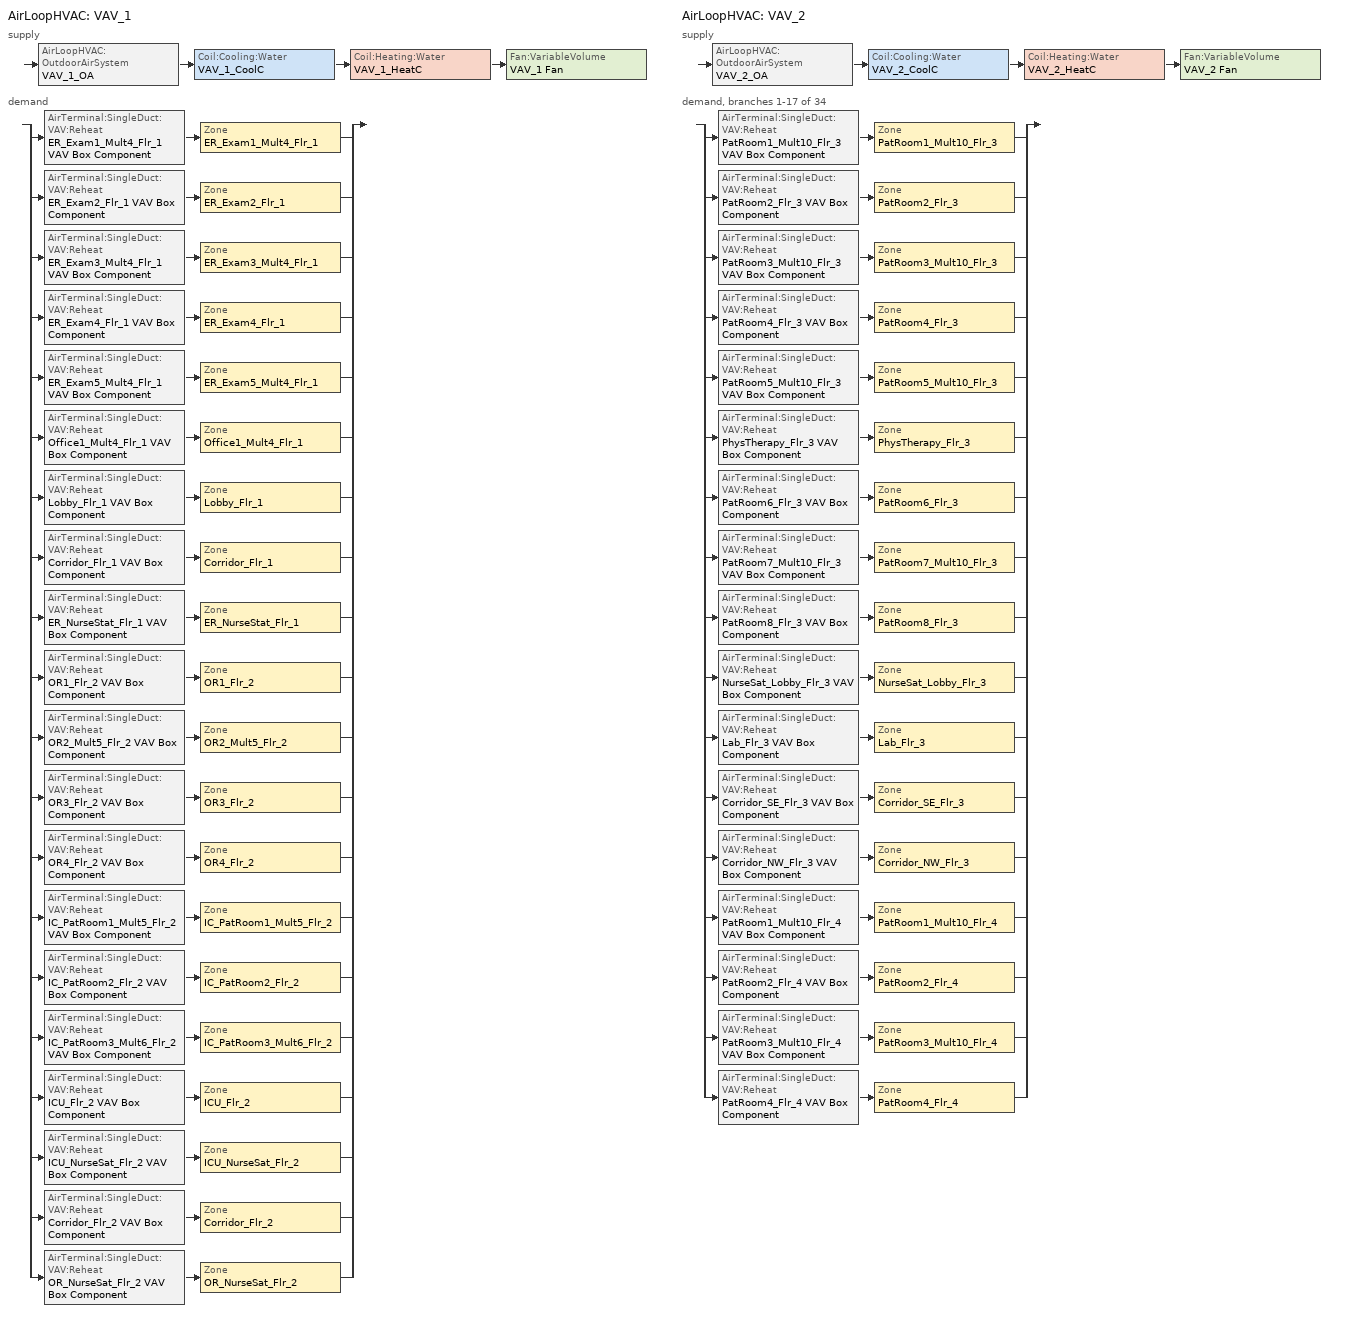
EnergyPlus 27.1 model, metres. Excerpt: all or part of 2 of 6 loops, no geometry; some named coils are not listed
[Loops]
AirLoopHVAC 'VAV_1'
 supply: AirLoopHVAC:OutdoorAirSystem 'VAV_1_OA' > Coil:Cooling:Water 'VAV_1_CoolC' > Coil:Heating:Water 'VAV_1_HeatC' > Fan:VariableVolume 'VAV_1 Fan'
 demand: split
  | AirTerminal:SingleDuct:VAV:Reheat 'ER_Exam1_Mult4_Flr_1 VAV Box Component' > Zone 'ER_Exam1_Mult4_Flr_1'
  | AirTerminal:SingleDuct:VAV:Reheat 'ER_Exam2_Flr_1 VAV Box Component' > Zone 'ER_Exam2_Flr_1'
  | AirTerminal:SingleDuct:VAV:Reheat 'ER_Exam3_Mult4_Flr_1 VAV Box Component' > Zone 'ER_Exam3_Mult4_Flr_1'
  | AirTerminal:SingleDuct:VAV:Reheat 'ER_Exam4_Flr_1 VAV Box Component' > Zone 'ER_Exam4_Flr_1'
  | AirTerminal:SingleDuct:VAV:Reheat 'ER_Exam5_Mult4_Flr_1 VAV Box Component' > Zone 'ER_Exam5_Mult4_Flr_1'
  | AirTerminal:SingleDuct:VAV:Reheat 'Office1_Mult4_Flr_1 VAV Box Component' > Zone 'Office1_Mult4_Flr_1'
  | AirTerminal:SingleDuct:VAV:Reheat 'Lobby_Flr_1 VAV Box Component' > Zone 'Lobby_Flr_1'
  | AirTerminal:SingleDuct:VAV:Reheat 'Corridor_Flr_1 VAV Box Component' > Zone 'Corridor_Flr_1'
  | AirTerminal:SingleDuct:VAV:Reheat 'ER_NurseStat_Flr_1 VAV Box Component' > Zone 'ER_NurseStat_Flr_1'
  | AirTerminal:SingleDuct:VAV:Reheat 'OR1_Flr_2 VAV Box Component' > Zone 'OR1_Flr_2'
  | AirTerminal:SingleDuct:VAV:Reheat 'OR2_Mult5_Flr_2 VAV Box Component' > Zone 'OR2_Mult5_Flr_2'
  | AirTerminal:SingleDuct:VAV:Reheat 'OR3_Flr_2 VAV Box Component' > Zone 'OR3_Flr_2'
  | AirTerminal:SingleDuct:VAV:Reheat 'OR4_Flr_2 VAV Box Component' > Zone 'OR4_Flr_2'
  | AirTerminal:SingleDuct:VAV:Reheat 'IC_PatRoom1_Mult5_Flr_2 VAV Box Component' > Zone 'IC_PatRoom1_Mult5_Flr_2'
  | AirTerminal:SingleDuct:VAV:Reheat 'IC_PatRoom2_Flr_2 VAV Box Component' > Zone 'IC_PatRoom2_Flr_2'
  | AirTerminal:SingleDuct:VAV:Reheat 'IC_PatRoom3_Mult6_Flr_2 VAV Box Component' > Zone 'IC_PatRoom3_Mult6_Flr_2'
  | AirTerminal:SingleDuct:VAV:Reheat 'ICU_Flr_2 VAV Box Component' > Zone 'ICU_Flr_2'
  | AirTerminal:SingleDuct:VAV:Reheat 'ICU_NurseSat_Flr_2 VAV Box Component' > Zone 'ICU_NurseSat_Flr_2'
  | AirTerminal:SingleDuct:VAV:Reheat 'Corridor_Flr_2 VAV Box Component' > Zone 'Corridor_Flr_2'
  | AirTerminal:SingleDuct:VAV:Reheat 'OR_NurseSat_Flr_2 VAV Box Component' > Zone 'OR_NurseSat_Flr_2'
AirLoopHVAC 'VAV_2'
 supply: AirLoopHVAC:OutdoorAirSystem 'VAV_2_OA' > Coil:Cooling:Water 'VAV_2_CoolC' > Coil:Heating:Water 'VAV_2_HeatC' > Fan:VariableVolume 'VAV_2 Fan'
 demand, branches 1-17 of 34: split
  | AirTerminal:SingleDuct:VAV:Reheat 'PatRoom1_Mult10_Flr_3 VAV Box Component' > Zone 'PatRoom1_Mult10_Flr_3'
  | AirTerminal:SingleDuct:VAV:Reheat 'PatRoom2_Flr_3 VAV Box Component' > Zone 'PatRoom2_Flr_3'
  | AirTerminal:SingleDuct:VAV:Reheat 'PatRoom3_Mult10_Flr_3 VAV Box Component' > Zone 'PatRoom3_Mult10_Flr_3'
  | AirTerminal:SingleDuct:VAV:Reheat 'PatRoom4_Flr_3 VAV Box Component' > Zone 'PatRoom4_Flr_3'
  | AirTerminal:SingleDuct:VAV:Reheat 'PatRoom5_Mult10_Flr_3 VAV Box Component' > Zone 'PatRoom5_Mult10_Flr_3'
  | AirTerminal:SingleDuct:VAV:Reheat 'PhysTherapy_Flr_3 VAV Box Component' > Zone 'PhysTherapy_Flr_3'
  | AirTerminal:SingleDuct:VAV:Reheat 'PatRoom6_Flr_3 VAV Box Component' > Zone 'PatRoom6_Flr_3'
  | AirTerminal:SingleDuct:VAV:Reheat 'PatRoom7_Mult10_Flr_3 VAV Box Component' > Zone 'PatRoom7_Mult10_Flr_3'
  | AirTerminal:SingleDuct:VAV:Reheat 'PatRoom8_Flr_3 VAV Box Component' > Zone 'PatRoom8_Flr_3'
  | AirTerminal:SingleDuct:VAV:Reheat 'NurseSat_Lobby_Flr_3 VAV Box Component' > Zone 'NurseSat_Lobby_Flr_3'
  | AirTerminal:SingleDuct:VAV:Reheat 'Lab_Flr_3 VAV Box Component' > Zone 'Lab_Flr_3'
  | AirTerminal:SingleDuct:VAV:Reheat 'Corridor_SE_Flr_3 VAV Box Component' > Zone 'Corridor_SE_Flr_3'
  | AirTerminal:SingleDuct:VAV:Reheat 'Corridor_NW_Flr_3 VAV Box Component' > Zone 'Corridor_NW_Flr_3'
  | AirTerminal:SingleDuct:VAV:Reheat 'PatRoom1_Mult10_Flr_4 VAV Box Component' > Zone 'PatRoom1_Mult10_Flr_4'
  | AirTerminal:SingleDuct:VAV:Reheat 'PatRoom2_Flr_4 VAV Box Component' > Zone 'PatRoom2_Flr_4'
  | AirTerminal:SingleDuct:VAV:Reheat 'PatRoom3_Mult10_Flr_4 VAV Box Component' > Zone 'PatRoom3_Mult10_Flr_4'
  | AirTerminal:SingleDuct:VAV:Reheat 'PatRoom4_Flr_4 VAV Box Component' > Zone 'PatRoom4_Flr_4'
[ComponentCost:LineItem]
Name | Line Item Type | Item | Cost per Each {$} | Quantity | Cost per Unit of Output Capacity {$/kW}
Infiltration:ER_Exam1_Mult4_Flr_1 | General | ER_Exam1_Mult4_Flr_1 | 1 | 0.0397
People:ER_Exam1_Mult4_Flr_1 | General | ER_Exam1_Mult4_Flr_1 | 1 | 8.0045
LIGHTING EQUIP:ER_Exam1_Mult4_Flr_1 | Lights | ER_Exam1_Mult4_Flr_1 |  |  | 1
ELECTRIC EQUIPMENT:ER_Exam1_Mult4_Flr_1:MiscPlug | General | ER_Exam1_Mult4_Flr_1 | 1 | 2.3991
Infiltration:ER_Exam2_Flr_1 | General | ER_Exam2_Flr_1 | 1 | 0.0099
People:ER_Exam2_Flr_1 | General | ER_Exam2_Flr_1 | 1 | 2.0011
LIGHTING EQUIP:ER_Exam2_Flr_1 | Lights | ER_Exam2_Flr_1 |  |  | 1
ELECTRIC EQUIPMENT:ER_Exam2_Flr_1:MiscPlug | General | ER_Exam2_Flr_1 | 1 | 0.5998
Infiltration:ER_Exam3_Mult4_Flr_1 | General | ER_Exam3_Mult4_Flr_1 | 1 | 0.0397
People:ER_Exam3_Mult4_Flr_1 | General | ER_Exam3_Mult4_Flr_1 | 1 | 8.0045
LIGHTING EQUIP:ER_Exam3_Mult4_Flr_1 | Lights | ER_Exam3_Mult4_Flr_1 |  |  | 1
ELECTRIC EQUIPMENT:ER_Exam3_Mult4_Flr_1:MiscPlug | General | ER_Exam3_Mult4_Flr_1 | 1 | 2.3991
Infiltration:ER_Exam4_Flr_1 | General | ER_Exam4_Flr_1 | 1 | 0.0099
People:ER_Exam4_Flr_1 | General | ER_Exam4_Flr_1 | 1 | 2.0011
LIGHTING EQUIP:ER_Exam4_Flr_1 | Lights | ER_Exam4_Flr_1 |  |  | 1
ELECTRIC EQUIPMENT:ER_Exam4_Flr_1:MiscPlug | General | ER_Exam4_Flr_1 | 1 | 0.5998
Infiltration:ER_Exam5_Mult4_Flr_1 | General | ER_Exam5_Mult4_Flr_1 | 1 | 0.0397
People:ER_Exam5_Mult4_Flr_1 | General | ER_Exam5_Mult4_Flr_1 | 1 | 8.0045
LIGHTING EQUIP:ER_Exam5_Mult4_Flr_1 | Lights | ER_Exam5_Mult4_Flr_1 |  |  | 1
ELECTRIC EQUIPMENT:ER_Exam5_Mult4_Flr_1:MiscPlug | General | ER_Exam5_Mult4_Flr_1 | 1 | 2.3991
Infiltration:Office1_Mult4_Flr_1 | General | Office1_Mult4_Flr_1 | 1 | 0.0248
People:Office1_Mult4_Flr_1 | General | Office1_Mult4_Flr_1 | 1 | 4.9959
LIGHTING EQUIP:Office1_Mult4_Flr_1 | Lights | Office1_Mult4_Flr_1 |  |  | 1
ELECTRIC EQUIPMENT:Office1_Mult4_Flr_1:MiscPlug | General | Office1_Mult4_Flr_1 | 1 | 0.5623
Infiltration:Lobby_Flr_1 | General | Lobby_Flr_1 | 1 | 0.5246
People:Lobby_Flr_1 | General | Lobby_Flr_1 | 1 | 31.7084
LIGHTING EQUIP:Lobby_Flr_1 | Lights | Lobby_Flr_1 |  |  | 1
ELECTRIC EQUIPMENT:Lobby_Flr_1:MiscPlug | General | Lobby_Flr_1 | 1 | 11.9017
Infiltration:Corridor_Flr_1 | General | Corridor_Flr_1 | 1 | 0.2024
People:Corridor_Flr_1 | General | Corridor_Flr_1 | 1 | 6.1455
LIGHTING EQUIP:Corridor_Flr_1 | Lights | Corridor_Flr_1 |  |  | 1
Infiltration:ER_NurseStat_Flr_1 | General | ER_NurseStat_Flr_1 | 1 | 0.4395
People:ER_NurseStat_Flr_1 | General | ER_NurseStat_Flr_1 | 1 | 26.5656
LIGHTING EQUIP:ER_NurseStat_Flr_1 | Lights | ER_NurseStat_Flr_1 |  |  | 1
ELECTRIC EQUIPMENT:ER_NurseStat_Flr_1:MiscPlug | General | ER_NurseStat_Flr_1 | 1 | 9.9714
Infiltration:OR1_Flr_2 | General | OR1_Flr_2 | 1 | 0.0198
People:OR1_Flr_2 | General | OR1_Flr_2 | 1 | 2.9989
LIGHTING EQUIP:OR1_Flr_2 | Lights | OR1_Flr_2 |  |  | 1
ELECTRIC EQUIPMENT:OR1_Flr_2:MiscPlug | General | OR1_Flr_2 | 1 | 2.9588
Infiltration:OR2_Mult5_Flr_2 | General | OR2_Mult5_Flr_2 | 1 | 0.0991
People:OR2_Mult5_Flr_2 | General | OR2_Mult5_Flr_2 | 1 | 14.9946
LIGHTING EQUIP:OR2_Mult5_Flr_2 | Lights | OR2_Mult5_Flr_2 |  |  | 1
ELECTRIC EQUIPMENT:OR2_Mult5_Flr_2:MiscPlug | General | OR2_Mult5_Flr_2 | 1 | 14.7939
Infiltration:OR3_Flr_2 | General | OR3_Flr_2 | 1 | 0.0198
People:OR3_Flr_2 | General | OR3_Flr_2 | 1 | 2.9989
LIGHTING EQUIP:OR3_Flr_2 | Lights | OR3_Flr_2 |  |  | 1
ELECTRIC EQUIPMENT:OR3_Flr_2:MiscPlug | General | OR3_Flr_2 | 1 | 2.9588
Infiltration:OR4_Flr_2 | General | OR4_Flr_2 | 1 | 0.0793
People:OR4_Flr_2 | General | OR4_Flr_2 | 1 | 11.9956
LIGHTING EQUIP:OR4_Flr_2 | Lights | OR4_Flr_2 |  |  | 1
ELECTRIC EQUIPMENT:OR4_Flr_2:MiscPlug | General | OR4_Flr_2 | 1 | 11.8351
Infiltration:IC_PatRoom1_Mult5_Flr_2 | General | IC_PatRoom1_Mult5_Flr_2 | 1 | 0.0372
People:IC_PatRoom1_Mult5_Flr_2 | General | IC_PatRoom1_Mult5_Flr_2 | 1 | 10.0022
LIGHTING EQUIP:IC_PatRoom1_Mult5_Flr_2 | Lights | IC_PatRoom1_Mult5_Flr_2 |  |  | 1
ELECTRIC EQUIPMENT:IC_PatRoom1_Mult5_Flr_2:MiscPlug | General | IC_PatRoom1_Mult5_Flr_2 | 1 | 3.3738
Infiltration:IC_PatRoom2_Flr_2 | General | IC_PatRoom2_Flr_2 | 1 | 0.0099
People:IC_PatRoom2_Flr_2 | General | IC_PatRoom2_Flr_2 | 1 | 2.0011
LIGHTING EQUIP:IC_PatRoom2_Flr_2 | Lights | IC_PatRoom2_Flr_2 |  |  | 1
ELECTRIC EQUIPMENT:IC_PatRoom2_Flr_2:MiscPlug | General | IC_PatRoom2_Flr_2 | 1 | 0.8997
Infiltration:IC_PatRoom3_Mult6_Flr_2 | General | IC_PatRoom3_Mult6_Flr_2 | 1 | 0.0446
People:IC_PatRoom3_Mult6_Flr_2 | General | IC_PatRoom3_Mult6_Flr_2 | 1 | 12.0026
LIGHTING EQUIP:IC_PatRoom3_Mult6_Flr_2 | Lights | IC_PatRoom3_Mult6_Flr_2 |  |  | 1
ELECTRIC EQUIPMENT:IC_PatRoom3_Mult6_Flr_2:MiscPlug | General | IC_PatRoom3_Mult6_Flr_2 | 1 | 4.0485
Infiltration:ICU_Flr_2 | General | ICU_Flr_2 | 1 | 0.2198
People:ICU_Flr_2 | General | ICU_Flr_2 | 1 | 13.2862
LIGHTING EQUIP:ICU_Flr_2 | Lights | ICU_Flr_2 |  |  | 1
ELECTRIC EQUIPMENT:ICU_Flr_2:MiscPlug | General | ICU_Flr_2 | 1 | 19.9479
Infiltration:ICU_NurseSat_Flr_2 | General | ICU_NurseSat_Flr_2 | 1 | 0.2379
People:ICU_NurseSat_Flr_2 | General | ICU_NurseSat_Flr_2 | 1 | 14.3785
LIGHTING EQUIP:ICU_NurseSat_Flr_2 | Lights | ICU_NurseSat_Flr_2 |  |  | 1
ELECTRIC EQUIPMENT:ICU_NurseSat_Flr_2:MiscPlug | General | ICU_NurseSat_Flr_2 | 1 | 5.397
Infiltration:Corridor_Flr_2 | General | Corridor_Flr_2 | 1 | 0.2024
People:Corridor_Flr_2 | General | Corridor_Flr_2 | 1 | 6.1455
LIGHTING EQUIP:Corridor_Flr_2 | Lights | Corridor_Flr_2 |  |  | 1
Infiltration:OR_NurseSat_Flr_2 | General | OR_NurseSat_Flr_2 | 1 | 0.3602
People:OR_NurseSat_Flr_2 | General | OR_NurseSat_Flr_2 | 1 | 21.7718
LIGHTING EQUIP:OR_NurseSat_Flr_2 | Lights | OR_NurseSat_Flr_2 |  |  | 1
ELECTRIC EQUIPMENT:OR_NurseSat_Flr_2:MiscPlug | General | OR_NurseSat_Flr_2 | 1 | 8.172
Infiltration:PatRoom1_Mult10_Flr_3 | General | PatRoom1_Mult10_Flr_3 | 1 | 0.0743
People:PatRoom1_Mult10_Flr_3 | General | PatRoom1_Mult10_Flr_3 | 1 | 15.0085
LIGHTING EQUIP:PatRoom1_Mult10_Flr_3 | Lights | PatRoom1_Mult10_Flr_3 |  |  | 1
ELECTRIC EQUIPMENT:PatRoom1_Mult10_Flr_3:MiscPlug | General | PatRoom1_Mult10_Flr_3 | 1 | 1.6869
Infiltration:PatRoom2_Flr_3 | General | PatRoom2_Flr_3 | 1 | 0.0124
People:PatRoom2_Flr_3 | General | PatRoom2_Flr_3 | 1 | 1.5015
LIGHTING EQUIP:PatRoom2_Flr_3 | Lights | PatRoom2_Flr_3 |  |  | 1
ELECTRIC EQUIPMENT:PatRoom2_Flr_3:MiscPlug | General | PatRoom2_Flr_3 | 1 | 0.2811
Infiltration:PatRoom3_Mult10_Flr_3 | General | PatRoom3_Mult10_Flr_3 | 1 | 0.0719
People:PatRoom3_Mult10_Flr_3 | General | PatRoom3_Mult10_Flr_3 | 1 | 14.9945
LIGHTING EQUIP:PatRoom3_Mult10_Flr_3 | Lights | PatRoom3_Mult10_Flr_3 |  |  | 1
ELECTRIC EQUIPMENT:PatRoom3_Mult10_Flr_3:MiscPlug | General | PatRoom3_Mult10_Flr_3 | 1 | 1.6308
Infiltration:PatRoom4_Flr_3 | General | PatRoom4_Flr_3 | 1 | 0.0124
People:PatRoom4_Flr_3 | General | PatRoom4_Flr_3 | 1 | 1.5015
LIGHTING EQUIP:PatRoom4_Flr_3 | Lights | PatRoom4_Flr_3 |  |  | 1
ELECTRIC EQUIPMENT:PatRoom4_Flr_3:MiscPlug | General | PatRoom4_Flr_3 | 1 | 0.2811
Infiltration:PatRoom5_Mult10_Flr_3 | General | PatRoom5_Mult10_Flr_3 | 1 | 0.0743
People:PatRoom5_Mult10_Flr_3 | General | PatRoom5_Mult10_Flr_3 | 1 | 15.0085
LIGHTING EQUIP:PatRoom5_Mult10_Flr_3 | Lights | PatRoom5_Mult10_Flr_3 |  |  | 1
ELECTRIC EQUIPMENT:PatRoom5_Mult10_Flr_3:MiscPlug | General | PatRoom5_Mult10_Flr_3 | 1 | 1.6869
Infiltration:PhysTherapy_Flr_3 | General | PhysTherapy_Flr_3 | 1 | 0.1735
People:PhysTherapy_Flr_3 | General | PhysTherapy_Flr_3 | 1 | 21.0216
LIGHTING EQUIP:PhysTherapy_Flr_3 | Lights | PhysTherapy_Flr_3 |  |  | 1
ELECTRIC EQUIPMENT:PhysTherapy_Flr_3:MiscPlug | General | PhysTherapy_Flr_3 | 1 | 7.877
Infiltration:PatRoom6_Flr_3 | General | PatRoom6_Flr_3 | 1 | 0.0099
People:PatRoom6_Flr_3 | General | PatRoom6_Flr_3 | 1 | 1.4995
LIGHTING EQUIP:PatRoom6_Flr_3 | Lights | PatRoom6_Flr_3 |  |  | 1
ELECTRIC EQUIPMENT:PatRoom6_Flr_3:MiscPlug | General | PatRoom6_Flr_3 | 1 | 0.2249
Infiltration:PatRoom7_Mult10_Flr_3 | General | PatRoom7_Mult10_Flr_3 | 1 | 0.0719
People:PatRoom7_Mult10_Flr_3 | General | PatRoom7_Mult10_Flr_3 | 1 | 14.9945
LIGHTING EQUIP:PatRoom7_Mult10_Flr_3 | Lights | PatRoom7_Mult10_Flr_3 |  |  | 1
ELECTRIC EQUIPMENT:PatRoom7_Mult10_Flr_3:MiscPlug | General | PatRoom7_Mult10_Flr_3 | 1 | 1.6308
Infiltration:PatRoom8_Flr_3 | General | PatRoom8_Flr_3 | 1 | 0.0099
People:PatRoom8_Flr_3 | General | PatRoom8_Flr_3 | 1 | 1.4995
LIGHTING EQUIP:PatRoom8_Flr_3 | Lights | PatRoom8_Flr_3 |  |  | 1
ELECTRIC EQUIPMENT:PatRoom8_Flr_3:MiscPlug | General | PatRoom8_Flr_3 | 1 | 0.2249
Infiltration:NurseSat_Lobby_Flr_3 | General | NurseSat_Lobby_Flr_3 | 1 | 0.3222
People:NurseSat_Lobby_Flr_3 | General | NurseSat_Lobby_Flr_3 | 1 | 19.4748
LIGHTING EQUIP:NurseSat_Lobby_Flr_3 | Lights | NurseSat_Lobby_Flr_3 |  |  | 1
ELECTRIC EQUIPMENT:NurseSat_Lobby_Flr_3:MiscPlug | General | NurseSat_Lobby_Flr_3 | 1 | 7.3098
Infiltration:Lab_Flr_3 | General | Lab_Flr_3 | 1 | 0.0941
People:Lab_Flr_3 | General | Lab_Flr_3 | 1 | 9.5054
LIGHTING EQUIP:Lab_Flr_3 | Lights | Lab_Flr_3 |  |  | 1
ELECTRIC EQUIPMENT:Lab_Flr_3:MiscPlug | General | Lab_Flr_3 | 1 | 8.5469
Infiltration:Corridor_SE_Flr_3 | General | Corridor_SE_Flr_3 | 1 | 0.2016
People:Corridor_SE_Flr_3 | General | Corridor_SE_Flr_3 | 1 | 6.1205
LIGHTING EQUIP:Corridor_SE_Flr_3 | Lights | Corridor_SE_Flr_3 |  |  | 1
Infiltration:Corridor_NW_Flr_3 | General | Corridor_NW_Flr_3 | 1 | 0.2016
People:Corridor_NW_Flr_3 | General | Corridor_NW_Flr_3 | 1 | 6.1205
LIGHTING EQUIP:Corridor_NW_Flr_3 | Lights | Corridor_NW_Flr_3 |  |  | 1
Infiltration:PatRoom1_Mult10_Flr_4 | General | PatRoom1_Mult10_Flr_4 | 1 | 0.0743
People:PatRoom1_Mult10_Flr_4 | General | PatRoom1_Mult10_Flr_4 | 1 | 15.0085
LIGHTING EQUIP:PatRoom1_Mult10_Flr_4 | Lights | PatRoom1_Mult10_Flr_4 |  |  | 1
ELECTRIC EQUIPMENT:PatRoom1_Mult10_Flr_4:MiscPlug | General | PatRoom1_Mult10_Flr_4 | 1 | 1.6869
Infiltration:PatRoom2_Flr_4 | General | PatRoom2_Flr_4 | 1 | 0.0124
People:PatRoom2_Flr_4 | General | PatRoom2_Flr_4 | 1 | 1.5015
LIGHTING EQUIP:PatRoom2_Flr_4 | Lights | PatRoom2_Flr_4 |  |  | 1
ELECTRIC EQUIPMENT:PatRoom2_Flr_4:MiscPlug | General | PatRoom2_Flr_4 | 1 | 0.2811
Infiltration:PatRoom3_Mult10_Flr_4 | General | PatRoom3_Mult10_Flr_4 | 1 | 0.0719
People:PatRoom3_Mult10_Flr_4 | General | PatRoom3_Mult10_Flr_4 | 1 | 14.9945
LIGHTING EQUIP:PatRoom3_Mult10_Flr_4 | Lights | PatRoom3_Mult10_Flr_4 |  |  | 1
ELECTRIC EQUIPMENT:PatRoom3_Mult10_Flr_4:MiscPlug | General | PatRoom3_Mult10_Flr_4 | 1 | 1.6308
Infiltration:PatRoom4_Flr_4 | General | PatRoom4_Flr_4 | 1 | 0.0124
People:PatRoom4_Flr_4 | General | PatRoom4_Flr_4 | 1 | 1.5015
LIGHTING EQUIP:PatRoom4_Flr_4 | Lights | PatRoom4_Flr_4 |  |  | 1
ELECTRIC EQUIPMENT:PatRoom4_Flr_4:MiscPlug | General | PatRoom4_Flr_4 | 1 | 0.2811
[Sizing:Zone] Zone Cooling Design Supply Air Temperature Input Method=SupplyAirTemperature; Zone Cooling Design Supply Air Temperature {C}=14; Zone Heating Design Supply Air Temperature Input Method=SupplyAirTemperature; Zone Heating Design Supply Air Temperature {C}=40; Zone Cooling Design Supply Air Humidity Ratio {kgWater/kgDryAir}=0.0085; Zone Heating Design Supply Air Humidity Ratio {kgWater/kgDryAir}=0.008; Zone Heating Sizing Factor=0; Zone Cooling Sizing Factor=0; Cooling Design Air Flow Method=DesignDay; Cooling Design Air Flow Rate {m3/s}=0; Cooling Minimum Air Flow {m3/s}=0; Cooling Minimum Air Flow Fraction=0; Heating Design Air Flow Method=DesignDay; Heating Design Air Flow Rate {m3/s}=0
Name | Design Specification Outdoor Air Object
ER_Exam1_Mult4_Flr_1 | SZ DSOA ER_Exam1_Mult4_Flr_1
ER_Exam2_Flr_1 | SZ DSOA ER_Exam2_Flr_1
ER_Exam3_Mult4_Flr_1 | SZ DSOA ER_Exam3_Mult4_Flr_1
ER_Exam4_Flr_1 | SZ DSOA ER_Exam4_Flr_1
ER_Exam5_Mult4_Flr_1 | SZ DSOA ER_Exam5_Mult4_Flr_1
Office1_Mult4_Flr_1 | SZ DSOA Office1_Mult4_Flr_1
Lobby_Flr_1 | SZ DSOA Lobby_Flr_1
Corridor_Flr_1 | SZ DSOA Corridor_Flr_1
ER_NurseStat_Flr_1 | SZ DSOA ER_NurseStat_Flr_1
OR1_Flr_2 | SZ DSOA OR1_Flr_2
OR2_Mult5_Flr_2 | SZ DSOA OR2_Mult5_Flr_2
OR3_Flr_2 | SZ DSOA OR3_Flr_2
OR4_Flr_2 | SZ DSOA OR4_Flr_2
IC_PatRoom1_Mult5_Flr_2 | SZ DSOA IC_PatRoom1_Mult5_Flr_2
IC_PatRoom2_Flr_2 | SZ DSOA IC_PatRoom2_Flr_2
IC_PatRoom3_Mult6_Flr_2 | SZ DSOA IC_PatRoom3_Mult6_Flr_2
ICU_Flr_2 | SZ DSOA ICU_Flr_2
ICU_NurseSat_Flr_2 | SZ DSOA ICU_NurseSat_Flr_2
Corridor_Flr_2 | SZ DSOA Corridor_Flr_2
OR_NurseSat_Flr_2 | SZ DSOA OR_NurseSat_Flr_2
PatRoom1_Mult10_Flr_3 | SZ DSOA PatRoom1_Mult10_Flr_3
PatRoom2_Flr_3 | SZ DSOA PatRoom2_Flr_3
PatRoom3_Mult10_Flr_3 | SZ DSOA PatRoom3_Mult10_Flr_3
PatRoom4_Flr_3 | SZ DSOA PatRoom4_Flr_3
PatRoom5_Mult10_Flr_3 | SZ DSOA PatRoom5_Mult10_Flr_3
PhysTherapy_Flr_3 | SZ DSOA PhysTherapy_Flr_3
PatRoom6_Flr_3 | SZ DSOA PatRoom6_Flr_3
PatRoom7_Mult10_Flr_3 | SZ DSOA PatRoom7_Mult10_Flr_3
PatRoom8_Flr_3 | SZ DSOA PatRoom8_Flr_3
NurseSat_Lobby_Flr_3 | SZ DSOA NurseSat_Lobby_Flr_3
Lab_Flr_3 | SZ DSOA Lab_Flr_3
Corridor_SE_Flr_3 | SZ DSOA Corridor_SE_Flr_3
Corridor_NW_Flr_3 | SZ DSOA Corridor_NW_Flr_3
PatRoom1_Mult10_Flr_4 | SZ DSOA PatRoom1_Mult10_Flr_4
PatRoom2_Flr_4 | SZ DSOA PatRoom2_Flr_4
PatRoom3_Mult10_Flr_4 | SZ DSOA PatRoom3_Mult10_Flr_4
PatRoom4_Flr_4 | SZ DSOA PatRoom4_Flr_4
[DesignSpecification:OutdoorAir] Outdoor Air Method=Flow/Zone; Outdoor Air Flow per Zone Floor Area {m3/s-m2}=0
Name | Outdoor Air Flow per Zone {m3/s}
SZ DSOA ER_Exam1_Mult4_Flr_1; SZ DSOA ER_Exam2_Flr_1; SZ DSOA ER_Exam3_Mult4_Flr_1; SZ DSOA ER_Exam4_Flr_1; SZ DSOA ER_Exam5_Mult4_Flr_1; SZ DSOA IC_PatRoom2_Flr_2; SZ DSOA PatRoom6_Flr_3; SZ DSOA PatRoom8_Flr_3 | 0.0471018
SZ DSOA Office1_Mult4_Flr_1 | 0.00667857
SZ DSOA Lobby_Flr_1 | 0.521714
SZ DSOA Corridor_Flr_1; SZ DSOA Corridor_Flr_2 | 0.961663
SZ DSOA ER_NurseStat_Flr_1 | 2.08818
SZ DSOA OR1_Flr_2; SZ DSOA OR2_Mult5_Flr_2; SZ DSOA OR3_Flr_2 | 0.188965
SZ DSOA OR4_Flr_2 | 0.755859
SZ DSOA IC_PatRoom1_Mult5_Flr_2; SZ DSOA IC_PatRoom3_Mult6_Flr_2; SZ DSOA PatRoom1_Mult10_Flr_3; SZ DSOA PatRoom5_Mult10_Flr_3; SZ DSOA PatRoom1_Mult10_Flr_4 | 0.0353264
SZ DSOA ICU_Flr_2 | 1.04436
SZ DSOA ICU_NurseSat_Flr_2 | 1.13022
SZ DSOA OR_NurseSat_Flr_2 | 1.71137
SZ DSOA PatRoom2_Flr_3; SZ DSOA PatRoom4_Flr_3; SZ DSOA PatRoom2_Flr_4; SZ DSOA PatRoom4_Flr_4 | 0.0588773
SZ DSOA PatRoom3_Mult10_Flr_3; SZ DSOA PatRoom7_Mult10_Flr_3; SZ DSOA PatRoom3_Mult10_Flr_4 | 0.0341519
SZ DSOA PhysTherapy_Flr_3 | 0.824282
SZ DSOA NurseSat_Lobby_Flr_3 | 1.53081
SZ DSOA Lab_Flr_3 | 0.447467
SZ DSOA Corridor_SE_Flr_3; SZ DSOA Corridor_NW_Flr_3 | 0.957737
[ZoneControl:Thermostat] Control Type Schedule=Dual Zone Control Type Sched
Name | Zone or ZoneList | Control 1
ER_Exam1_Mult4_Flr_1 Thermostat | ER_Exam1_Mult4_Flr_1 | ER_Exam1_Mult4_Flr_1 DualSPSched
ER_Exam2_Flr_1 Thermostat | ER_Exam2_Flr_1 | ER_Exam2_Flr_1 DualSPSched
ER_Exam3_Mult4_Flr_1 Thermostat | ER_Exam3_Mult4_Flr_1 | ER_Exam3_Mult4_Flr_1 DualSPSched
ER_Exam4_Flr_1 Thermostat | ER_Exam4_Flr_1 | ER_Exam4_Flr_1 DualSPSched
ER_Exam5_Mult4_Flr_1 Thermostat | ER_Exam5_Mult4_Flr_1 | ER_Exam5_Mult4_Flr_1 DualSPSched
Office1_Mult4_Flr_1 Thermostat | Office1_Mult4_Flr_1 | Office1_Mult4_Flr_1 DualSPSched
Lobby_Flr_1 Thermostat | Lobby_Flr_1 | Lobby_Flr_1 DualSPSched
Corridor_Flr_1 Thermostat | Corridor_Flr_1 | Corridor_Flr_1 DualSPSched
ER_NurseStat_Flr_1 Thermostat | ER_NurseStat_Flr_1 | ER_NurseStat_Flr_1 DualSPSched
OR1_Flr_2 Thermostat | OR1_Flr_2 | OR1_Flr_2 DualSPSched
OR2_Mult5_Flr_2 Thermostat | OR2_Mult5_Flr_2 | OR2_Mult5_Flr_2 DualSPSched
OR3_Flr_2 Thermostat | OR3_Flr_2 | OR3_Flr_2 DualSPSched
OR4_Flr_2 Thermostat | OR4_Flr_2 | OR4_Flr_2 DualSPSched
IC_PatRoom1_Mult5_Flr_2 Thermostat | IC_PatRoom1_Mult5_Flr_2 | IC_PatRoom1_Mult5_Flr_2 DualSPSched
IC_PatRoom2_Flr_2 Thermostat | IC_PatRoom2_Flr_2 | IC_PatRoom2_Flr_2 DualSPSched
IC_PatRoom3_Mult6_Flr_2 Thermostat | IC_PatRoom3_Mult6_Flr_2 | IC_PatRoom3_Mult6_Flr_2 DualSPSched
ICU_Flr_2 Thermostat | ICU_Flr_2 | ICU_Flr_2 DualSPSched
ICU_NurseSat_Flr_2 Thermostat | ICU_NurseSat_Flr_2 | ICU_NurseSat_Flr_2 DualSPSched
Corridor_Flr_2 Thermostat | Corridor_Flr_2 | Corridor_Flr_2 DualSPSched
OR_NurseSat_Flr_2 Thermostat | OR_NurseSat_Flr_2 | OR_NurseSat_Flr_2 DualSPSched
PatRoom1_Mult10_Flr_3 Thermostat | PatRoom1_Mult10_Flr_3 | PatRoom1_Mult10_Flr_3 DualSPSched
PatRoom2_Flr_3 Thermostat | PatRoom2_Flr_3 | PatRoom2_Flr_3 DualSPSched
PatRoom3_Mult10_Flr_3 Thermostat | PatRoom3_Mult10_Flr_3 | PatRoom3_Mult10_Flr_3 DualSPSched
PatRoom4_Flr_3 Thermostat | PatRoom4_Flr_3 | PatRoom4_Flr_3 DualSPSched
PatRoom5_Mult10_Flr_3 Thermostat | PatRoom5_Mult10_Flr_3 | PatRoom5_Mult10_Flr_3 DualSPSched
PhysTherapy_Flr_3 Thermostat | PhysTherapy_Flr_3 | PhysTherapy_Flr_3 DualSPSched
PatRoom6_Flr_3 Thermostat | PatRoom6_Flr_3 | PatRoom6_Flr_3 DualSPSched
PatRoom7_Mult10_Flr_3 Thermostat | PatRoom7_Mult10_Flr_3 | PatRoom7_Mult10_Flr_3 DualSPSched
PatRoom8_Flr_3 Thermostat | PatRoom8_Flr_3 | PatRoom8_Flr_3 DualSPSched
NurseSat_Lobby_Flr_3 Thermostat | NurseSat_Lobby_Flr_3 | NurseSat_Lobby_Flr_3 DualSPSched
Lab_Flr_3 Thermostat | Lab_Flr_3 | Lab_Flr_3 DualSPSched
Corridor_SE_Flr_3 Thermostat | Corridor_SE_Flr_3 | Corridor_SE_Flr_3 DualSPSched
Corridor_NW_Flr_3 Thermostat | Corridor_NW_Flr_3 | Corridor_NW_Flr_3 DualSPSched
PatRoom1_Mult10_Flr_4 Thermostat | PatRoom1_Mult10_Flr_4 | PatRoom1_Mult10_Flr_4 DualSPSched
PatRoom2_Flr_4 Thermostat | PatRoom2_Flr_4 | PatRoom2_Flr_4 DualSPSched
PatRoom3_Mult10_Flr_4 Thermostat | PatRoom3_Mult10_Flr_4 | PatRoom3_Mult10_Flr_4 DualSPSched
PatRoom4_Flr_4 Thermostat | PatRoom4_Flr_4 | PatRoom4_Flr_4 DualSPSched
[ThermostatSetpoint:DualSetpoint] Heating Setpoint Temperature Schedule=HtgSetP_Sch; Cooling Setpoint Temperature Schedule=ClgSetP_Sch
ER_Exam1_Mult4_Flr_1 DualSPSched; ER_Exam2_Flr_1 DualSPSched; ER_Exam3_Mult4_Flr_1 DualSPSched; ER_Exam4_Flr_1 DualSPSched; ER_Exam5_Mult4_Flr_1 DualSPSched; Office1_Mult4_Flr_1 DualSPSched; Lobby_Flr_1 DualSPSched; Corridor_Flr_1 DualSPSched; ER_NurseStat_Flr_1 DualSPSched; OR1_Flr_2 DualSPSched; OR2_Mult5_Flr_2 DualSPSched; OR3_Flr_2 DualSPSched; OR4_Flr_2 DualSPSched; IC_PatRoom1_Mult5_Flr_2 DualSPSched; IC_PatRoom2_Flr_2 DualSPSched; IC_PatRoom3_Mult6_Flr_2 DualSPSched; ICU_Flr_2 DualSPSched; ICU_NurseSat_Flr_2 DualSPSched; Corridor_Flr_2 DualSPSched; OR_NurseSat_Flr_2 DualSPSched; PatRoom1_Mult10_Flr_3 DualSPSched; PatRoom2_Flr_3 DualSPSched; PatRoom3_Mult10_Flr_3 DualSPSched; PatRoom4_Flr_3 DualSPSched; PatRoom5_Mult10_Flr_3 DualSPSched; PhysTherapy_Flr_3 DualSPSched; PatRoom6_Flr_3 DualSPSched; PatRoom7_Mult10_Flr_3 DualSPSched; PatRoom8_Flr_3 DualSPSched; NurseSat_Lobby_Flr_3 DualSPSched; Lab_Flr_3 DualSPSched; Corridor_SE_Flr_3 DualSPSched; Corridor_NW_Flr_3 DualSPSched; PatRoom1_Mult10_Flr_4 DualSPSched; PatRoom2_Flr_4 DualSPSched; PatRoom3_Mult10_Flr_4 DualSPSched; PatRoom4_Flr_4 DualSPSched
[Zone equipment]
ER_Exam1_Mult4_Flr_1: ER_Exam1_Mult4_Flr_1 VAV Box Component
ER_Exam2_Flr_1: ER_Exam2_Flr_1 VAV Box Component
ER_Exam3_Mult4_Flr_1: ER_Exam3_Mult4_Flr_1 VAV Box Component
ER_Exam4_Flr_1: ER_Exam4_Flr_1 VAV Box Component
ER_Exam5_Mult4_Flr_1: ER_Exam5_Mult4_Flr_1 VAV Box Component
Office1_Mult4_Flr_1: Office1_Mult4_Flr_1 VAV Box Component
Lobby_Flr_1: Lobby_Flr_1 VAV Box Component
Corridor_Flr_1: Corridor_Flr_1 VAV Box Component
ER_NurseStat_Flr_1: ER_NurseStat_Flr_1 VAV Box Component
OR1_Flr_2: OR1_Flr_2 VAV Box Component
OR2_Mult5_Flr_2: OR2_Mult5_Flr_2 VAV Box Component
OR3_Flr_2: OR3_Flr_2 VAV Box Component
OR4_Flr_2: OR4_Flr_2 VAV Box Component
IC_PatRoom1_Mult5_Flr_2: IC_PatRoom1_Mult5_Flr_2 VAV Box Component
IC_PatRoom2_Flr_2: IC_PatRoom2_Flr_2 VAV Box Component
IC_PatRoom3_Mult6_Flr_2: IC_PatRoom3_Mult6_Flr_2 VAV Box Component
ICU_Flr_2: ICU_Flr_2 VAV Box Component
ICU_NurseSat_Flr_2: ICU_NurseSat_Flr_2 VAV Box Component
Corridor_Flr_2: Corridor_Flr_2 VAV Box Component
OR_NurseSat_Flr_2: OR_NurseSat_Flr_2 VAV Box Component
PatRoom1_Mult10_Flr_3: PatRoom1_Mult10_Flr_3 VAV Box Component
PatRoom2_Flr_3: PatRoom2_Flr_3 VAV Box Component
PatRoom3_Mult10_Flr_3: PatRoom3_Mult10_Flr_3 VAV Box Component
PatRoom4_Flr_3: PatRoom4_Flr_3 VAV Box Component
PatRoom5_Mult10_Flr_3: PatRoom5_Mult10_Flr_3 VAV Box Component
PhysTherapy_Flr_3: PhysTherapy_Flr_3 VAV Box Component
PatRoom6_Flr_3: PatRoom6_Flr_3 VAV Box Component
PatRoom7_Mult10_Flr_3: PatRoom7_Mult10_Flr_3 VAV Box Component
PatRoom8_Flr_3: PatRoom8_Flr_3 VAV Box Component
NurseSat_Lobby_Flr_3: NurseSat_Lobby_Flr_3 VAV Box Component
Lab_Flr_3: Lab_Flr_3 VAV Box Component
Corridor_SE_Flr_3: Corridor_SE_Flr_3 VAV Box Component
Corridor_NW_Flr_3: Corridor_NW_Flr_3 VAV Box Component
PatRoom1_Mult10_Flr_4: PatRoom1_Mult10_Flr_4 VAV Box Component
PatRoom2_Flr_4: PatRoom2_Flr_4 VAV Box Component
PatRoom3_Mult10_Flr_4: PatRoom3_Mult10_Flr_4 VAV Box Component
PatRoom4_Flr_4: PatRoom4_Flr_4 VAV Box Component
[AirTerminal:SingleDuct:VAV:Reheat] Availability Schedule=ALWAYS_ON; Maximum Air Flow Rate {m3/s}=AUTOSIZE; Zone Minimum Air Flow Input Method=Constant; Constant Minimum Air Flow Fraction=0.3; Maximum Hot Water or Steam Flow Rate {m3/s}=AUTOSIZE; Minimum Hot Water or Steam Flow Rate {m3/s}=0; Convergence Tolerance=0.001; Damper Heating Action=Reverse; Maximum Flow per Zone Floor Area During Reheat {m3/s-m2}=autosize; Maximum Flow Fraction During Reheat=autosize
Name | Reheat Coil
ER_Exam1_Mult4_Flr_1 VAV Box Component | ER_Exam1_Mult4_Flr_1 VAV Box Reheat Coil
ER_Exam2_Flr_1 VAV Box Component | ER_Exam2_Flr_1 VAV Box Reheat Coil
ER_Exam3_Mult4_Flr_1 VAV Box Component | ER_Exam3_Mult4_Flr_1 VAV Box Reheat Coil
ER_Exam4_Flr_1 VAV Box Component | ER_Exam4_Flr_1 VAV Box Reheat Coil
ER_Exam5_Mult4_Flr_1 VAV Box Component | ER_Exam5_Mult4_Flr_1 VAV Box Reheat Coil
Office1_Mult4_Flr_1 VAV Box Component | Office1_Mult4_Flr_1 VAV Box Reheat Coil
Lobby_Flr_1 VAV Box Component | Lobby_Flr_1 VAV Box Reheat Coil
Corridor_Flr_1 VAV Box Component | Corridor_Flr_1 VAV Box Reheat Coil
ER_NurseStat_Flr_1 VAV Box Component | ER_NurseStat_Flr_1 VAV Box Reheat Coil
OR1_Flr_2 VAV Box Component | OR1_Flr_2 VAV Box Reheat Coil
OR2_Mult5_Flr_2 VAV Box Component | OR2_Mult5_Flr_2 VAV Box Reheat Coil
OR3_Flr_2 VAV Box Component | OR3_Flr_2 VAV Box Reheat Coil
OR4_Flr_2 VAV Box Component | OR4_Flr_2 VAV Box Reheat Coil
IC_PatRoom1_Mult5_Flr_2 VAV Box Component | IC_PatRoom1_Mult5_Flr_2 VAV Box Reheat Coil
IC_PatRoom2_Flr_2 VAV Box Component | IC_PatRoom2_Flr_2 VAV Box Reheat Coil
IC_PatRoom3_Mult6_Flr_2 VAV Box Component | IC_PatRoom3_Mult6_Flr_2 VAV Box Reheat Coil
ICU_Flr_2 VAV Box Component | ICU_Flr_2 VAV Box Reheat Coil
ICU_NurseSat_Flr_2 VAV Box Component | ICU_NurseSat_Flr_2 VAV Box Reheat Coil
Corridor_Flr_2 VAV Box Component | Corridor_Flr_2 VAV Box Reheat Coil
OR_NurseSat_Flr_2 VAV Box Component | OR_NurseSat_Flr_2 VAV Box Reheat Coil
PatRoom1_Mult10_Flr_3 VAV Box Component | PatRoom1_Mult10_Flr_3 VAV Box Reheat Coil
PatRoom2_Flr_3 VAV Box Component | PatRoom2_Flr_3 VAV Box Reheat Coil
PatRoom3_Mult10_Flr_3 VAV Box Component | PatRoom3_Mult10_Flr_3 VAV Box Reheat Coil
PatRoom4_Flr_3 VAV Box Component | PatRoom4_Flr_3 VAV Box Reheat Coil
PatRoom5_Mult10_Flr_3 VAV Box Component | PatRoom5_Mult10_Flr_3 VAV Box Reheat Coil
PhysTherapy_Flr_3 VAV Box Component | PhysTherapy_Flr_3 VAV Box Reheat Coil
PatRoom6_Flr_3 VAV Box Component | PatRoom6_Flr_3 VAV Box Reheat Coil
PatRoom7_Mult10_Flr_3 VAV Box Component | PatRoom7_Mult10_Flr_3 VAV Box Reheat Coil
PatRoom8_Flr_3 VAV Box Component | PatRoom8_Flr_3 VAV Box Reheat Coil
NurseSat_Lobby_Flr_3 VAV Box Component | NurseSat_Lobby_Flr_3 VAV Box Reheat Coil
Lab_Flr_3 VAV Box Component | Lab_Flr_3 VAV Box Reheat Coil
Corridor_SE_Flr_3 VAV Box Component | Corridor_SE_Flr_3 VAV Box Reheat Coil
Corridor_NW_Flr_3 VAV Box Component | Corridor_NW_Flr_3 VAV Box Reheat Coil
PatRoom1_Mult10_Flr_4 VAV Box Component | PatRoom1_Mult10_Flr_4 VAV Box Reheat Coil
PatRoom2_Flr_4 VAV Box Component | PatRoom2_Flr_4 VAV Box Reheat Coil
PatRoom3_Mult10_Flr_4 VAV Box Component | PatRoom3_Mult10_Flr_4 VAV Box Reheat Coil
PatRoom4_Flr_4 VAV Box Component | PatRoom4_Flr_4 VAV Box Reheat Coil
[Coil:Heating:Water] Availability Schedule=ALWAYS_ON; U-Factor Times Area Value {W/K}=AUTOSIZE; Maximum Water Flow Rate {m3/s}=AUTOSIZE; Performance Input Method=UFactorTimesAreaAndDesignWaterFlowRate; Rated Capacity {W}=AUTOSIZE; Rated Inlet Water Temperature {C}=82.2; Rated Inlet Air Temperature {C}=16.6; Rated Outlet Water Temperature {C}=71.1; Rated Outlet Air Temperature {C}=32.2
VAV_1_HeatC; VAV_2_HeatC
[AirLoopHVAC] Design Supply Air Flow Rate {m3/s}=AUTOSIZE
VAV_1; VAV_2
[Controller:WaterCoil] Control Variable=Temperature; Actuator Variable=FLOW; Maximum Actuated Flow {m3/s}=AUTOSIZE; Minimum Actuated Flow {m3/s}=0
Name | Action | Controller Convergence Tolerance {deltaC}
VAV_1_CoolC_Controller; VAV_2_CoolC_Controller | REVERSE
VAV_1_HeatC_Controller; VAV_2_HeatC_Controller | NORMAL | 0.0001
[SetpointManager:MixedAir] Control Variable=Temperature
Name | Setpoint Node or NodeList
VAV_1_CoolC SAT Manager | VAV_1_CoolC-VAV_1_HeatCNode
VAV_1_HeatC SAT Manager MA | VAV_1_HeatC-VAV_1 FanNode
VAV_1_OAMixed Air Temp Manager | VAV_1_OA-VAV_1_CoolCNode
VAV_2_CoolC SAT Manager | VAV_2_CoolC-VAV_2_HeatCNode
VAV_2_HeatC SAT Manager MA | VAV_2_HeatC-VAV_2 FanNode
VAV_2_OAMixed Air Temp Manager | VAV_2_OA-VAV_2_CoolCNode
[Sizing:System] Type of Load to Size On=Sensible; Design Outdoor Air Flow Rate {m3/s}=AUTOSIZE; Central Heating Maximum System Air Flow Ratio=0.3; Preheat Design Temperature {C}=7; Preheat Design Humidity Ratio {kgWater/kgDryAir}=0.008; Precool Design Temperature {C}=12.8; Precool Design Humidity Ratio {kgWater/kgDryAir}=0.008; Central Cooling Design Supply Air Temperature {C}=12.8; Central Heating Design Supply Air Temperature {C}=16.7; Type of Zone Sum to Use=NonCoincident; 100% Outdoor Air in Cooling=No; 100% Outdoor Air in Heating=No; Central Cooling Design Supply Air Humidity Ratio {kgWater/kgDryAir}=0.0085; Central Heating Design Supply Air Humidity Ratio {kgWater/kgDryAir}=0.008; Cooling Supply Air Flow Rate Method=DesignDay; Cooling Supply Air Flow Rate {m3/s}=0; Heating Supply Air Flow Rate Method=DesignDay; Heating Supply Air Flow Rate {m3/s}=0; System Outdoor Air Method=ZoneSum; Zone Maximum Outdoor Air Fraction=1; Cooling Design Capacity Method=CoolingDesignCapacity; Cooling Design Capacity {W}=autosize; Heating Design Capacity Method=HeatingDesignCapacity; Heating Design Capacity {W}=autosize; Central Cooling Capacity Control Method=OnOff
VAV_1; VAV_2
[Controller:OutdoorAir] Minimum Outdoor Air Flow Rate {m3/s}=AUTOSIZE; Maximum Outdoor Air Flow Rate {m3/s}=AUTOSIZE; Economizer Control Type=FixedDryBulb; Economizer Control Action Type=ModulateFlow; Economizer Maximum Limit Dry-Bulb Temperature {C}=19; Economizer Maximum Limit Enthalpy {J/kg}=32000; Economizer Minimum Limit Dry-Bulb Temperature {C}=0; Lockout Type=NoLockout; Minimum Limit Type=FixedMinimum; Minimum Outdoor Air Schedule=MinOA_Sched
VAV_1_OA_Controller; VAV_2_OA_Controller
[Coil:Cooling:Water] Availability Schedule=ALWAYS_ON; Design Water Flow Rate {m3/s}=AUTOSIZE; Design Air Flow Rate {m3/s}=AUTOSIZE; Design Inlet Water Temperature {C}=AUTOSIZE; Design Inlet Air Temperature {C}=AUTOSIZE; Design Outlet Air Temperature {C}=AUTOSIZE; Design Inlet Air Humidity Ratio {kgWater/kgDryAir}=AUTOSIZE; Design Outlet Air Humidity Ratio {kgWater/kgDryAir}=AUTOSIZE; Type of Analysis=SimpleAnalysis; Heat Exchanger Configuration=CrossFlow
VAV_1_CoolC; VAV_2_CoolC
[Fan:VariableVolume] Availability Schedule=HVACOperationSchd; Fan Total Efficiency=0.421885; Pressure Rise {Pa}=1000; Maximum Flow Rate {m3/s}=AUTOSIZE; Fan Power Minimum Flow Rate Input Method=Fraction; Fan Power Minimum Flow Fraction=0.25; Motor Efficiency=0.95; Motor In Airstream Fraction=1; Fan Power Coefficient 1=0.350712; Fan Power Coefficient 2=0.308505; Fan Power Coefficient 3=-0.541374; Fan Power Coefficient 4=0.871988; Fan Power Coefficient 5=0
VAV_1 Fan; VAV_2 Fan
[Schedule:Compact]
ALWAYS_ON; HVACOperationSchd; MinOA_Sched: Through: 12/31, For: AllDays, Until: 24:00, 1
HTGSETP_SCH: Through: 12/31, For: ALLDays, Until: 24:00, 21
CLGSETP_SCH: Through: 12/31, For: AllDays, Until: 24:00, 24
Dual Zone Control Type Sched: Through: 12/31, For: AllDays, Until: 24:00, 4
